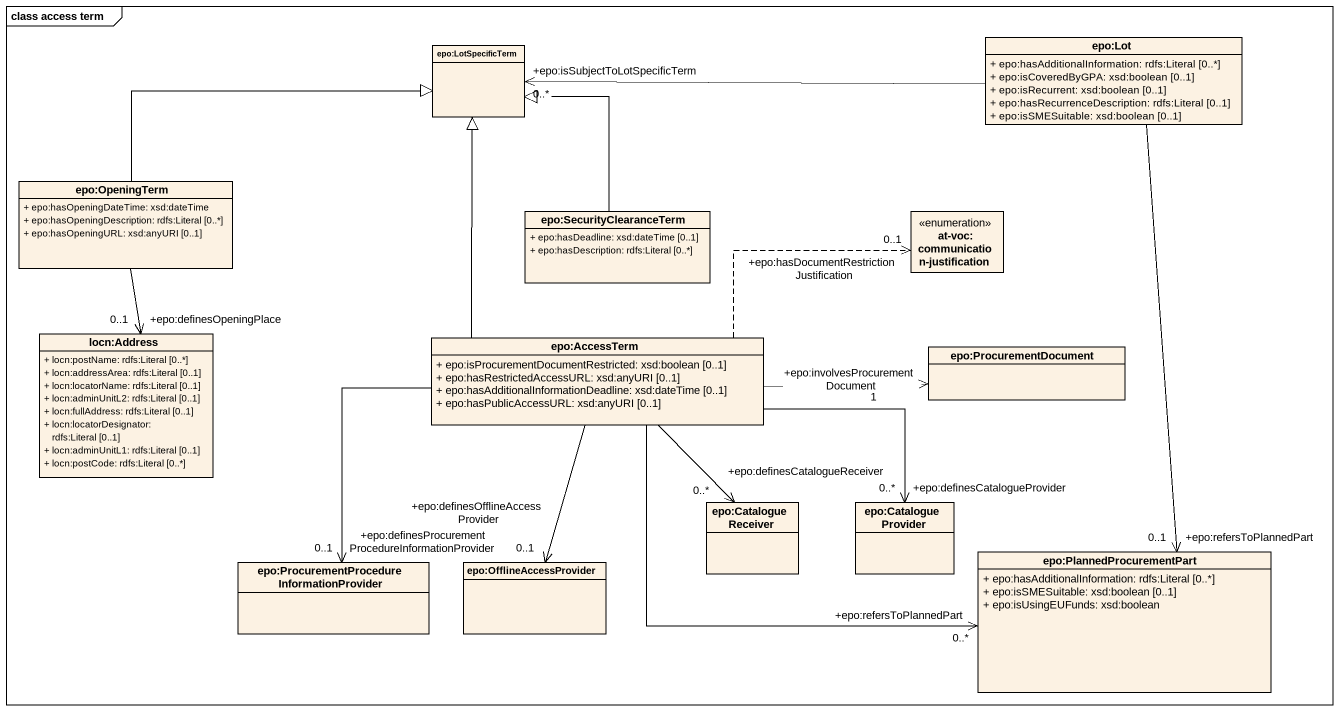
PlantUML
@startuml
mainframe class access term
hide circle
hide empty members
skinparam classAttributeIconSize 0
class "epo:LotSpecificTerm" as epo_LotSpecificTerm
class "epo:Lot" as epo_Lot {
  + epo:hasAdditionalInformation: rdfs:Literal [0..*]
  + epo:isCoveredByGPA: xsd:boolean [0..1]
  + epo:isRecurrent: xsd:boolean [0..1]
  + epo:hasRecurrenceDescription: rdfs:Literal [0..1]
  + epo:isSMESuitable: xsd:boolean [0..1]
}
class "epo:OpeningTerm" as epo_OpeningTerm {
  + epo:hasOpeningDateTime: xsd:dateTime
  + epo:hasOpeningDescription: rdfs:Literal [0..*]
  + epo:hasOpeningURL: xsd:anyURI [0..1]
}
class "epo:SecurityClearanceTerm" as epo_SecurityClearanceTerm {
  + epo:hasDeadline: xsd:dateTime [0..1]
  + epo:hasDescription: rdfs:Literal [0..*]
}
enum "at-voc:communication-justification" as at_voc_communication
class "locn:Address" as locn_Address {
  + locn:postName: rdfs:Literal [0..*]
  + locn:addressArea: rdfs:Literal [0..1]
  + locn:locatorName: rdfs:Literal [0..1]
  + locn:adminUnitL2: rdfs:Literal [0..1]
  + locn:fullAddress: rdfs:Literal [0..1]
  + locn:locatorDesignator: rdfs:Literal [0..1]
  + locn:adminUnitL1: rdfs:Literal [0..1]
  + locn:postCode: rdfs:Literal [0..*]
}
class "epo:AccessTerm" as epo_AccessTerm {
  + epo:isProcurementDocumentRestricted: xsd:boolean [0..1]
  + epo:hasRestrictedAccessURL: xsd:anyURI [0..1]
  + epo:hasAdditionalInformationDeadline: xsd:dateTime [0..1]
  + epo:hasPublicAccessURL: xsd:anyURI [0..1]
}
class "epo:ProcurementDocument" as epo_ProcurementDocument
class "epo:CatalogueReceiver" as epo_CatalogueReceiver
class "epo:CatalogueProvider" as epo_CatalogueProvider
class "epo:PlannedProcurementPart" as epo_PlannedProcurementPart {
  + epo:hasAdditionalInformation: rdfs:Literal [0..*]
  + epo:isSMESuitable: xsd:boolean [0..1]
  + epo:isUsingEUFunds: xsd:boolean
}
class "epo:ProcurementProcedureInformationProvider" as epo_ProcurementProcedureInfo
class "epo:OfflineAccessProvider" as epo_OfflineAccessProvider
epo_Lot -left-> "+epo:isSubjectToLotSpecificTerm\n0..*" epo_LotSpecificTerm
epo_Lot --> "+epo:refersToPlannedPart\n0..1" epo_PlannedProcurementPart
epo_OpeningTerm -right-|> epo_LotSpecificTerm
epo_OpeningTerm --> "+epo:definesOpeningPlace\n0..1" locn_Address
epo_SecurityClearanceTerm -up-|> epo_LotSpecificTerm
epo_AccessTerm -up-|> epo_LotSpecificTerm
epo_AccessTerm .right.> "+epo:hasDocumentRestrictionJustification\n0..1" at_voc_communication
epo_AccessTerm -right-> "+epo:involvesProcurementDocument\n1" epo_ProcurementDocument
epo_AccessTerm --> "+epo:definesCatalogueReceiver\n0..*" epo_CatalogueReceiver
epo_AccessTerm -right-> "+epo:definesCatalogueProvider\n0..*" epo_CatalogueProvider
epo_AccessTerm -right-> "+epo:refersToPlannedPart\n0..*" epo_PlannedProcurementPart
epo_AccessTerm --> "+epo:definesProcurementProcedureInformationProvider\n0..1" epo_ProcurementProcedureInfo
epo_AccessTerm --> "+epo:definesOfflineAccessProvider\n0..1" epo_OfflineAccessProvider
@enduml
